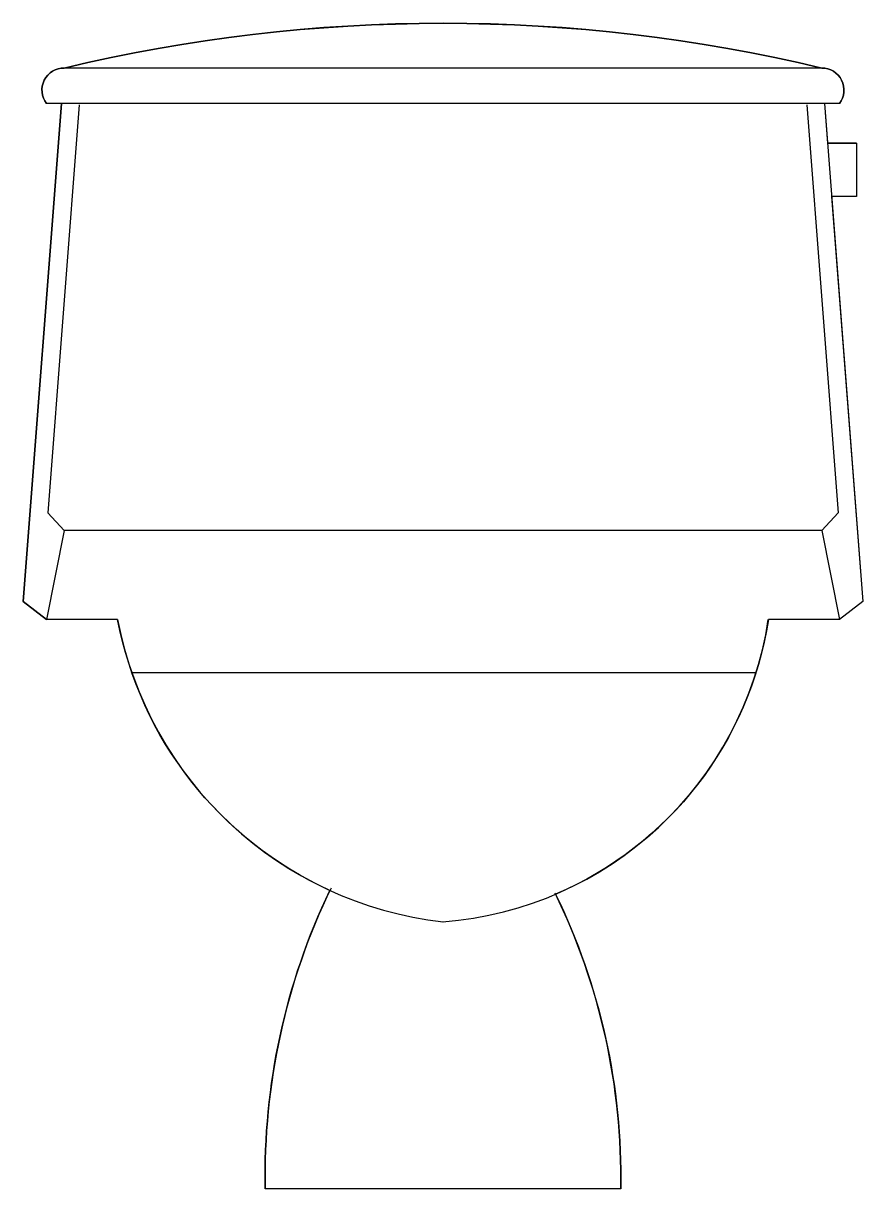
# Model space of a CAD drawing. Header units: millimetres. Extents: x -267 to 267, y 0 to 741.
import ezdxf

# ---------------------------------------------------------------- set-up
doc = ezdxf.new("R2010")
doc.units = ezdxf.units.MM

msp = doc.modelspace()

# ---------------------------------------------------------------- linework, layer by layer
for p, q in [((241.05, 712.98), (-241.49, 712.98)), ((-242.8, 690.35), (-267.17, 373.47)), ((252.37, 690.35), (-252.37, 690.35)), ((242.8, 690.35), (267.17, 373.47)), ((-231.51, 689.48), (-251.47, 430.05)), ((231.51, 689.48), (251.47, 430.05)), ((263.28, 665.15), (244.73, 665.15)), ((263.28, 665.15), (263.28, 631.2)), ((263.28, 631.2), (247.35, 631.2)), ((-241.06, 418.74), (-251.47, 430.05)), ((241.05, 418.74), (251.47, 430.05)), ((-241.06, 418.74), (-252.37, 362.15)), ((241.05, 418.74), (-241.06, 418.74)), ((241.05, 418.74), (252.37, 362.15)), ((-267.17, 373.47), (-252.37, 362.15)), ((267.17, 373.47), (252.37, 362.15)), ((-207.1, 362.15), (-252.37, 362.15)), ((252.37, 362.15), (207.1, 362.15)), ((199.23, 328.2), (-198.04, 328.2)), ((113.17, 0), (-113.17, 0))]:
    msp.add_line(p, q)
at = {"color": 1}
msp.add_lwpolyline([(263.28, 631.2), (247.35, 631.2), (267.17, 373.47), (252.37, 362.15), (207.1, 362.15, -0.259542), (71.71, 187.36, -0.11772), (113.17, 0), (-113.17, 0, -0.116964), (-72.02, 189.77, -0.243421), (-207.1, 362.15), (-252.37, 362.15), (-267.17, 373.47), (-242.8, 690.35), (-252.37, 690.35, -0.6287), (-241.06, 712.98, -0.11799), (241.05, 712.98, -0.62215), (252.37, 690.35), (242.8, 690.35), (244.73, 665.15), (263.28, 665.15)], format="xyb", close=True, dxfattribs=at)
for centre, radius, start, end in [((0, -294.3), 1035.73, 76.54153, 103.45847), ((-241.27, 698.94), 14.04, 89.11978, 217.75012), ((241.14, 698.88), 14.1, 322.78945, 90.34066), ((26.99, 406.48), 238.25, 190.72217, 263.49601), ((-17.62, 396.39), 227.31, 274.4447, 351.33712), ((307.47, 8.14), 420.72, 154.19435, 181.10867), ((-299.94, 6.85), 413.16, 359.04944, 26.02058)]:
    msp.add_arc(centre, radius, start, end)

doc.saveas('drawing.dxf')
